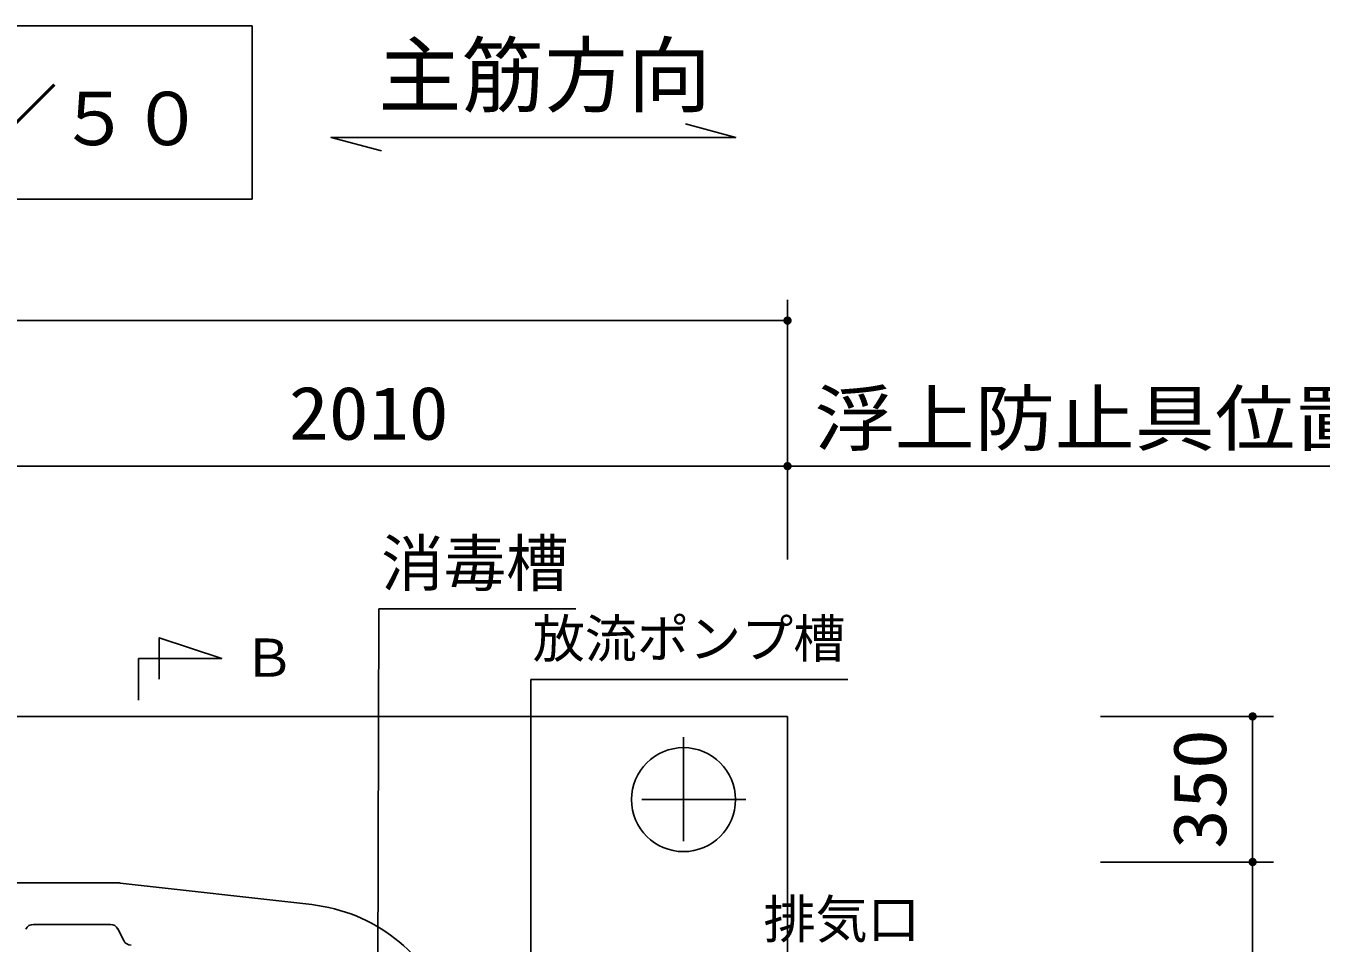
# Model space of a CAD drawing. Units: millimetres, scale not verified. Extents: x -14850 to 14850, y -10500 to 10500.
# Drawn here: x -6849 to -3736, y 2240 to 4445 of the extents above; entities that cross this region are included whole.
import ezdxf
from ezdxf.enums import TextEntityAlignment as Align

# ---------------------------------------------------------------- set-up
doc = ezdxf.new("R2010")
doc.units = ezdxf.units.MM
doc.header["$LTSCALE"] = 50
doc.linetypes.add('CHAIN1', pattern=[8, 5, -1, 1, -1])
for name, color, linetype, lineweight in [('0-0_製作', 5, 'Continuous', 25), ('0-1_空気管', 4, 'Continuous', 25), ('0-2_躯体', 3, 'Continuous', 25), ('0-3_機器', 3, 'Continuous', 25), ('0-4_水管', 3, 'Continuous', 25)]:
    doc.layers.add(name, color=color, linetype=linetype, lineweight=lineweight)
doc.styles.add('ＭＳ ゴシック', font='')
doc.styles.get('ＭＳ ゴシック').set_extended_font_data('MS Gothic')

msp = doc.modelspace()

# ---------------------------------------------------------------- linework, layer by layer
at = {"layer": '0-0_製作', "color": 2}
for p, q in [((-5018.42, 3786.76), (-5018.42, 3162.54)), ((-10318.42, 3736.76), (-5018.42, 3736.76)), ((-7028.42, 3386.76), (-5018.42, 3386.76)), ((-5018.42, 3386.76), (-3496.8, 3386.76)), ((-3850.52, 2784.92), (-4266.53, 2784.92)), ((-3900.52, 2784.92), (-3900.52, 2434.92)), ((-3850.52, 2434.92), (-4266.53, 2434.92)), ((-3900.52, 2434.92), (-3900.52, -65.08))]:
    msp.add_line(p, q, dxfattribs=at)
at = {"layer": '0-0_製作'}
for points in [[(-5020.91, 3746.45), (-5028.42, 3736.76), (-5028.4, 3737.39)], [(-5020.91, 3746.45), (-5018.42, 3736.76), (-5028.42, 3736.76)], [(-5018.42, 3736.76), (-5028.34, 3735.51), (-5028.42, 3736.76)], [(-5020.91, 3746.45), (-5028.4, 3737.39), (-5022.1, 3746.06)], [(-5022.1, 3746.06), (-5028.4, 3737.39), (-5028.25, 3738.64)], [(-5018.42, 3736.76), (-5028.11, 3734.27), (-5028.34, 3735.51)], [(-5022.1, 3746.06), (-5028.25, 3738.64), (-5023.24, 3745.52)], [(-5023.24, 3745.52), (-5028.25, 3738.64), (-5027.93, 3739.85)], [(-5018.42, 3736.76), (-5027.72, 3733.08), (-5028.11, 3734.27)], [(-5023.24, 3745.52), (-5027.93, 3739.85), (-5024.3, 3744.85)], [(-5024.3, 3744.85), (-5027.93, 3739.85), (-5027.47, 3741.02)], [(-5018.42, 3736.76), (-5027.19, 3731.94), (-5027.72, 3733.08)], [(-5024.3, 3744.85), (-5027.47, 3741.02), (-5025.27, 3744.05)], [(-5025.27, 3744.05), (-5027.47, 3741.02), (-5026.87, 3742.12)], [(-5018.42, 3736.76), (-5026.51, 3730.88), (-5027.19, 3731.94)], [(-5025.27, 3744.05), (-5026.87, 3742.12), (-5026.13, 3743.14)], [(-5018.42, 3736.76), (-5025.71, 3729.92), (-5026.51, 3730.88)], [(-5018.42, 3736.76), (-5024.8, 3729.06), (-5025.71, 3729.92)], [(-5018.42, 3736.76), (-5023.78, 3728.32), (-5024.8, 3729.06)], [(-5018.42, 3726.76), (-5023.78, 3728.32), (-5018.42, 3736.76)], [(-5019.68, 3746.68), (-5018.42, 3736.76), (-5020.91, 3746.45)], [(-5018.42, 3746.76), (-5018.42, 3736.76), (-5019.68, 3746.68)], [(-5017.8, 3746.74), (-5018.42, 3736.76), (-5018.42, 3746.76)], [(-5016.55, 3746.58), (-5018.42, 3736.76), (-5017.8, 3746.74)], [(-5015.33, 3746.27), (-5018.42, 3736.76), (-5016.55, 3746.58)], [(-5014.17, 3745.81), (-5018.42, 3736.76), (-5015.33, 3746.27)], [(-5013.07, 3745.21), (-5018.42, 3736.76), (-5014.17, 3745.81)], [(-5012.05, 3744.47), (-5018.42, 3736.76), (-5013.07, 3745.21)], [(-5012.05, 3744.47), (-5008.42, 3736.76), (-5018.42, 3736.76)], [(-5008.42, 3736.76), (-5018.42, 3726.76), (-5018.42, 3736.76)], [(-5008.42, 3736.76), (-5017.17, 3726.84), (-5018.42, 3726.76)], [(-5008.42, 3736.76), (-5015.94, 3727.08), (-5017.17, 3726.84)], [(-5008.42, 3736.76), (-5014.74, 3727.46), (-5015.94, 3727.08)], [(-5008.44, 3736.13), (-5014.74, 3727.46), (-5008.42, 3736.76)], [(-5008.6, 3734.89), (-5014.74, 3727.46), (-5008.44, 3736.13)], [(-5011.13, 3743.61), (-5008.42, 3736.76), (-5012.05, 3744.47)], [(-5010.33, 3742.64), (-5008.42, 3736.76), (-5011.13, 3743.61)], [(-5009.66, 3741.58), (-5008.42, 3736.76), (-5010.33, 3742.64)], [(-5009.13, 3740.44), (-5008.42, 3736.76), (-5009.66, 3741.58)], [(-5008.74, 3739.25), (-5008.42, 3736.76), (-5009.13, 3740.44)], [(-5008.5, 3738.02), (-5008.42, 3736.76), (-5008.74, 3739.25)], [(-5018.42, 3726.76), (-5022.68, 3727.71), (-5023.78, 3728.32)], [(-5018.42, 3726.76), (-5021.51, 3727.25), (-5022.68, 3727.71)], [(-5018.42, 3726.76), (-5020.3, 3726.94), (-5021.51, 3727.25)], [(-5018.42, 3726.76), (-5019.05, 3726.78), (-5020.3, 3726.94)], [(-5008.6, 3734.89), (-5013.61, 3728), (-5014.74, 3727.46)], [(-5008.91, 3733.67), (-5013.61, 3728), (-5008.6, 3734.89)], [(-5008.91, 3733.67), (-5012.55, 3728.67), (-5013.61, 3728)], [(-5009.38, 3732.5), (-5012.55, 3728.67), (-5008.91, 3733.67)], [(-5009.38, 3732.5), (-5011.58, 3729.47), (-5012.55, 3728.67)], [(-5009.98, 3731.4), (-5011.58, 3729.47), (-5009.38, 3732.5)], [(-5009.98, 3731.4), (-5010.72, 3730.39), (-5011.58, 3729.47)], [(-5022.1, 3396.06), (-5028.42, 3386.76), (-5028.4, 3387.39)], [(-5022.1, 3396.06), (-5018.42, 3386.76), (-5028.42, 3386.76)], [(-5022.1, 3396.06), (-5028.4, 3387.39), (-5023.24, 3395.52)], [(-5023.24, 3395.52), (-5028.4, 3387.39), (-5028.25, 3388.64)], [(-5023.24, 3395.52), (-5028.25, 3388.64), (-5024.3, 3394.85)], [(-5024.3, 3394.85), (-5028.25, 3388.64), (-5027.93, 3389.85)], [(-5024.3, 3394.85), (-5027.93, 3389.85), (-5025.27, 3394.05)], [(-5025.27, 3394.05), (-5027.93, 3389.85), (-5027.47, 3391.02)], [(-5025.27, 3394.05), (-5027.47, 3391.02), (-5026.13, 3393.14)], [(-5020.91, 3396.45), (-5018.42, 3386.76), (-5022.1, 3396.06)], [(-5019.68, 3396.68), (-5018.42, 3386.76), (-5020.91, 3396.45)], [(-5018.42, 3396.76), (-5018.42, 3386.76), (-5019.68, 3396.68)], [(-5017.8, 3396.74), (-5018.42, 3386.76), (-5018.42, 3396.76)], [(-5016.55, 3396.58), (-5018.42, 3386.76), (-5017.8, 3396.74)], [(-5015.33, 3396.27), (-5018.42, 3386.76), (-5016.55, 3396.58)], [(-5014.17, 3395.81), (-5018.42, 3386.76), (-5015.33, 3396.27)], [(-5013.07, 3395.21), (-5018.42, 3386.76), (-5014.17, 3395.81)], [(-5012.05, 3394.47), (-5018.42, 3386.76), (-5013.07, 3395.21)], [(-5012.05, 3394.47), (-5008.42, 3386.76), (-5018.42, 3386.76)], [(-5011.13, 3393.61), (-5008.42, 3386.76), (-5012.05, 3394.47)], [(-5010.33, 3392.64), (-5008.42, 3386.76), (-5011.13, 3393.61)], [(-5018.42, 3386.76), (-5028.34, 3385.51), (-5028.42, 3386.76)], [(-5018.42, 3386.76), (-5028.11, 3384.27), (-5028.34, 3385.51)], [(-5018.42, 3386.76), (-5027.72, 3383.08), (-5028.11, 3384.27)], [(-5018.42, 3386.76), (-5027.19, 3381.94), (-5027.72, 3383.08)], [(-5026.13, 3393.14), (-5027.47, 3391.02), (-5026.87, 3392.12)], [(-5018.42, 3386.76), (-5026.51, 3380.88), (-5027.19, 3381.94)], [(-5018.42, 3386.76), (-5025.71, 3379.92), (-5026.51, 3380.88)], [(-5018.42, 3386.76), (-5024.8, 3379.06), (-5025.71, 3379.92)], [(-5018.42, 3386.76), (-5023.78, 3378.32), (-5024.8, 3379.06)], [(-5018.42, 3376.76), (-5023.78, 3378.32), (-5018.42, 3386.76)], [(-5018.42, 3376.76), (-5022.68, 3377.71), (-5023.78, 3378.32)], [(-5018.42, 3376.76), (-5021.51, 3377.25), (-5022.68, 3377.71)], [(-5018.42, 3376.76), (-5020.3, 3376.94), (-5021.51, 3377.25)], [(-5018.42, 3376.76), (-5019.05, 3376.78), (-5020.3, 3376.94)], [(-5008.42, 3386.76), (-5018.42, 3376.76), (-5018.42, 3386.76)], [(-5008.42, 3386.76), (-5017.17, 3376.84), (-5018.42, 3376.76)], [(-5008.42, 3386.76), (-5015.94, 3377.08), (-5017.17, 3376.84)], [(-5008.42, 3386.76), (-5014.74, 3377.46), (-5015.94, 3377.08)], [(-5008.42, 3386.76), (-5013.61, 3378), (-5014.74, 3377.46)], [(-5008.44, 3386.13), (-5013.61, 3378), (-5008.42, 3386.76)], [(-5008.6, 3384.89), (-5013.61, 3378), (-5008.44, 3386.13)], [(-5008.6, 3384.89), (-5012.55, 3378.67), (-5013.61, 3378)], [(-5008.91, 3383.67), (-5012.55, 3378.67), (-5008.6, 3384.89)], [(-5008.91, 3383.67), (-5011.58, 3379.47), (-5012.55, 3378.67)], [(-5009.38, 3382.5), (-5011.58, 3379.47), (-5008.91, 3383.67)], [(-5009.38, 3382.5), (-5010.72, 3380.39), (-5011.58, 3379.47)], [(-5009.98, 3381.4), (-5010.72, 3380.39), (-5009.38, 3382.5)], [(-5009.66, 3391.58), (-5008.42, 3386.76), (-5010.33, 3392.64)], [(-5009.13, 3390.44), (-5008.42, 3386.76), (-5009.66, 3391.58)], [(-5008.74, 3389.25), (-5008.42, 3386.76), (-5009.13, 3390.44)], [(-5008.5, 3388.02), (-5008.42, 3386.76), (-5008.74, 3389.25)], [(-3903.01, 2794.61), (-3910.52, 2784.92), (-3904.2, 2794.22)], [(-3903.01, 2794.61), (-3900.52, 2784.92), (-3910.52, 2784.92)], [(-3904.2, 2794.22), (-3910.52, 2784.92), (-3910.5, 2785.55)], [(-3900.52, 2784.92), (-3910.44, 2783.67), (-3910.52, 2784.92)], [(-3904.2, 2794.22), (-3910.5, 2785.55), (-3905.34, 2793.69)], [(-3905.34, 2793.69), (-3910.5, 2785.55), (-3910.34, 2786.8)], [(-3900.52, 2784.92), (-3910.21, 2782.44), (-3910.44, 2783.67)], [(-3905.34, 2793.69), (-3910.34, 2786.8), (-3906.4, 2793.01)], [(-3906.4, 2793.01), (-3910.34, 2786.8), (-3910.03, 2788.01)], [(-3900.52, 2784.92), (-3909.82, 2781.24), (-3910.21, 2782.44)], [(-3906.4, 2793.01), (-3910.03, 2788.01), (-3907.37, 2792.21)], [(-3907.37, 2792.21), (-3910.03, 2788.01), (-3909.57, 2789.18)], [(-3900.52, 2784.92), (-3909.28, 2780.1), (-3909.82, 2781.24)], [(-3907.37, 2792.21), (-3909.57, 2789.18), (-3908.23, 2791.3)], [(-3908.23, 2791.3), (-3909.57, 2789.18), (-3908.96, 2790.28)], [(-3900.52, 2784.92), (-3908.61, 2779.04), (-3909.28, 2780.1)], [(-3900.52, 2784.92), (-3907.81, 2778.08), (-3908.61, 2779.04)], [(-3900.52, 2784.92), (-3906.9, 2777.22), (-3907.81, 2778.08)], [(-3900.52, 2784.92), (-3905.88, 2776.48), (-3906.9, 2777.22)], [(-3900.52, 2774.92), (-3905.88, 2776.48), (-3900.52, 2784.92)], [(-3900.52, 2774.92), (-3904.78, 2775.87), (-3905.88, 2776.48)], [(-3900.52, 2774.92), (-3903.61, 2775.41), (-3904.78, 2775.87)], [(-3900.52, 2774.92), (-3902.39, 2775.1), (-3903.61, 2775.41)], [(-3901.77, 2794.84), (-3900.52, 2784.92), (-3903.01, 2794.61)], [(-3900.52, 2774.92), (-3901.15, 2774.94), (-3902.39, 2775.1)], [(-3900.52, 2794.92), (-3900.52, 2784.92), (-3901.77, 2794.84)], [(-3899.89, 2794.9), (-3900.52, 2784.92), (-3900.52, 2794.92)], [(-3898.65, 2794.75), (-3900.52, 2784.92), (-3899.89, 2794.9)], [(-3897.43, 2794.43), (-3900.52, 2784.92), (-3898.65, 2794.75)], [(-3896.26, 2793.97), (-3900.52, 2784.92), (-3897.43, 2794.43)], [(-3895.16, 2793.37), (-3900.52, 2784.92), (-3896.26, 2793.97)], [(-3894.15, 2792.63), (-3900.52, 2784.92), (-3895.16, 2793.37)], [(-3894.15, 2792.63), (-3890.52, 2784.92), (-3900.52, 2784.92)], [(-3890.52, 2784.92), (-3900.52, 2774.92), (-3900.52, 2784.92)], [(-3890.52, 2784.92), (-3899.27, 2775), (-3900.52, 2774.92)], [(-3890.52, 2784.92), (-3898.03, 2775.24), (-3899.27, 2775)], [(-3890.52, 2784.92), (-3896.84, 2775.62), (-3898.03, 2775.24)], [(-3890.54, 2784.29), (-3896.84, 2775.62), (-3890.52, 2784.92)], [(-3890.54, 2784.29), (-3895.7, 2776.16), (-3896.84, 2775.62)], [(-3890.7, 2783.05), (-3895.7, 2776.16), (-3890.54, 2784.29)], [(-3890.7, 2783.05), (-3894.64, 2776.83), (-3895.7, 2776.16)], [(-3891.01, 2781.83), (-3894.64, 2776.83), (-3890.7, 2783.05)], [(-3891.01, 2781.83), (-3893.68, 2777.63), (-3894.64, 2776.83)], [(-3893.23, 2791.77), (-3890.52, 2784.92), (-3894.15, 2792.63)], [(-3891.47, 2780.66), (-3893.68, 2777.63), (-3891.01, 2781.83)], [(-3891.47, 2780.66), (-3892.82, 2778.55), (-3893.68, 2777.63)], [(-3892.43, 2790.8), (-3890.52, 2784.92), (-3893.23, 2791.77)], [(-3892.08, 2779.56), (-3892.82, 2778.55), (-3891.47, 2780.66)], [(-3891.76, 2789.74), (-3890.52, 2784.92), (-3892.43, 2790.8)], [(-3891.22, 2788.6), (-3890.52, 2784.92), (-3891.76, 2789.74)], [(-3890.84, 2787.41), (-3890.52, 2784.92), (-3891.22, 2788.6)], [(-3890.6, 2786.18), (-3890.52, 2784.92), (-3890.84, 2787.41)], [(-3904.2, 2444.22), (-3910.52, 2434.92), (-3905.34, 2443.69)], [(-3904.2, 2444.22), (-3900.52, 2434.92), (-3910.52, 2434.92)], [(-3905.34, 2443.69), (-3910.52, 2434.92), (-3910.5, 2435.55)], [(-3900.52, 2434.92), (-3910.44, 2433.67), (-3910.52, 2434.92)], [(-3905.34, 2443.69), (-3910.5, 2435.55), (-3906.4, 2443.01)], [(-3906.4, 2443.01), (-3910.5, 2435.55), (-3910.34, 2436.8)], [(-3900.52, 2434.92), (-3910.21, 2432.44), (-3910.44, 2433.67)], [(-3906.4, 2443.01), (-3910.34, 2436.8), (-3907.37, 2442.21)], [(-3907.37, 2442.21), (-3910.34, 2436.8), (-3910.03, 2438.01)], [(-3900.52, 2434.92), (-3909.82, 2431.24), (-3910.21, 2432.44)], [(-3907.37, 2442.21), (-3910.03, 2438.01), (-3908.23, 2441.3)], [(-3908.23, 2441.3), (-3910.03, 2438.01), (-3909.57, 2439.18)], [(-3900.52, 2434.92), (-3909.28, 2430.1), (-3909.82, 2431.24)], [(-3908.23, 2441.3), (-3909.57, 2439.18), (-3908.96, 2440.28)], [(-3900.52, 2434.92), (-3908.61, 2429.04), (-3909.28, 2430.1)], [(-3900.52, 2434.92), (-3907.81, 2428.08), (-3908.61, 2429.04)], [(-3900.52, 2434.92), (-3906.9, 2427.22), (-3907.81, 2428.08)], [(-3900.52, 2434.92), (-3905.88, 2426.48), (-3906.9, 2427.22)], [(-3900.52, 2434.92), (-3904.78, 2425.87), (-3905.88, 2426.48)], [(-3900.52, 2424.92), (-3904.78, 2425.87), (-3900.52, 2434.92)], [(-3903.01, 2444.61), (-3900.52, 2434.92), (-3904.2, 2444.22)], [(-3901.77, 2444.84), (-3900.52, 2434.92), (-3903.01, 2444.61)], [(-3900.52, 2444.92), (-3900.52, 2434.92), (-3901.77, 2444.84)], [(-3899.89, 2444.9), (-3900.52, 2434.92), (-3900.52, 2444.92)], [(-3898.65, 2444.74), (-3900.52, 2434.92), (-3899.89, 2444.9)], [(-3897.43, 2444.43), (-3900.52, 2434.92), (-3898.65, 2444.74)], [(-3896.26, 2443.97), (-3900.52, 2434.92), (-3897.43, 2444.43)], [(-3895.16, 2443.37), (-3900.52, 2434.92), (-3896.26, 2443.97)], [(-3895.16, 2443.37), (-3890.52, 2434.92), (-3900.52, 2434.92)], [(-3890.52, 2434.92), (-3900.52, 2424.92), (-3900.52, 2434.92)], [(-3890.52, 2434.92), (-3899.27, 2425), (-3900.52, 2424.92)], [(-3890.52, 2434.92), (-3898.03, 2425.24), (-3899.27, 2425)], [(-3890.52, 2434.92), (-3896.84, 2425.62), (-3898.03, 2425.24)], [(-3890.52, 2434.92), (-3895.7, 2426.16), (-3896.84, 2425.62)], [(-3890.54, 2434.29), (-3895.7, 2426.16), (-3890.52, 2434.92)], [(-3890.54, 2434.29), (-3894.64, 2426.83), (-3895.7, 2426.16)], [(-3894.15, 2442.63), (-3890.52, 2434.92), (-3895.16, 2443.37)], [(-3890.7, 2433.05), (-3894.64, 2426.83), (-3890.54, 2434.29)], [(-3890.7, 2433.05), (-3893.68, 2427.63), (-3894.64, 2426.83)], [(-3893.23, 2441.77), (-3890.52, 2434.92), (-3894.15, 2442.63)], [(-3891.01, 2431.83), (-3893.68, 2427.63), (-3890.7, 2433.05)], [(-3891.01, 2431.83), (-3892.82, 2428.55), (-3893.68, 2427.63)], [(-3892.43, 2440.8), (-3890.52, 2434.92), (-3893.23, 2441.77)], [(-3891.47, 2430.66), (-3892.82, 2428.55), (-3891.01, 2431.83)], [(-3891.47, 2430.66), (-3892.08, 2429.56), (-3892.82, 2428.55)], [(-3891.76, 2439.74), (-3890.52, 2434.92), (-3892.43, 2440.8)], [(-3891.22, 2438.6), (-3890.52, 2434.92), (-3891.76, 2439.74)], [(-3890.84, 2437.41), (-3890.52, 2434.92), (-3891.22, 2438.6)], [(-3890.6, 2436.18), (-3890.52, 2434.92), (-3890.84, 2437.41)], [(-3900.52, 2424.92), (-3903.61, 2425.41), (-3904.78, 2425.87)], [(-3900.52, 2424.92), (-3902.39, 2425.1), (-3903.61, 2425.41)], [(-3900.52, 2424.92), (-3901.15, 2424.94), (-3902.39, 2425.1)]]:
    msp.add_solid(points, dxfattribs=at)
at = {"layer": '0-1_空気管', "color": 3}
for p, q in [((-5635.68, 2873.56), (-4873.18, 2873.56)), ((-5635.68, 1493.3), (-5635.68, 2873.56))]:
    msp.add_line(p, q, dxfattribs=at)
at = {"layer": '0-2_躯体'}
for p, q in [((-6578.42, 2824.23), (-6578.42, 2924.23)), ((-6633.42, 2384.92), (-9620.07, 2384.92)), ((-6162.09, 2332.4), (-6622.22, 2384.29)), ((-6645.78, 2284.92), (-6831.06, 2284.92)), ((-6627.9, 2273.87), (-6613.95, 2245.98))]:
    msp.add_line(p, q, dxfattribs=at)
msp.add_lwpolyline([(-6578.42, 2924.23), (-6378.42, 2924.23), (-6528.42, 2974.23), (-6528.42, 2874.24)], dxfattribs=at)
for centre, radius, start, end in [((-6633.42, 2284.92), 100, 83.56573, 90), ((-6206.92, 1934.92), 400, 20.92482, 83.56573), ((-6831.06, 2264.92), 20, 90, 153.43494), ((-6645.78, 2264.92), 20, 26.56505, 90), ((-6596.06, 2254.92), 20, 206.56503, 270)]:
    msp.add_arc(centre, radius, start, end, dxfattribs=at)
at = {"layer": '0-3_機器'}
for p, q in [((-6004.6, 1443.83), (-6000.69, 3043.65)), ((-6000.69, 3043.65), (-5527.36, 3043.65))]:
    msp.add_line(p, q, dxfattribs=at)
at = {"layer": '0-3_機器', "color": 2}
for p, q in [((-10318.42, 2784.92), (-5018.42, 2784.92)), ((-5018.42, 2784.92), (-5018.42, -415.08))]:
    msp.add_line(p, q, dxfattribs=at)
at = {"layer": '0-3_機器', "color": 2, "linetype": 'CHAIN1'}
for p, q in [((-5268.42, 2734.92), (-5268.42, 2434.92)), ((-5118.42, 2584.92), (-5418.42, 2584.92))]:
    msp.add_line(p, q, dxfattribs=at)
at = {"layer": '0-3_機器', "color": 2}
msp.add_circle((-5268.42, 2584.92), 125, dxfattribs=at)
at = {"layer": '0-4_水管'}
for p, q in [((-9638.82, 4445.28), (-6305.49, 4445.28)), ((-6305.49, 4445.28), (-6305.49, 4028.62))]:
    msp.add_line(p, q, dxfattribs=at)
for points in [[(-9638.82, 4445.28), (-9638.82, 4028.62), (-6305.49, 4028.62)], [(-5994.61, 4144.72), (-6115.35, 4177.08), (-5142.81, 4177.08), (-5263.56, 4209.43)]]:
    msp.add_lwpolyline(points, dxfattribs=at)

# ---------------------------------------------------------------- texts
at = {"layer": '0-0_製作', "color": 4, "style": 'ＭＳ ゴシック', "width": 1.1}
for s, height, p in [('浮上防止具位置', 128.3, (-4953.72, 3398.84)), ('2010', 128.4, (-6217.17, 3411.76))]:
    msp.add_text(s, height=height, dxfattribs=at).set_placement(p, align=Align.BOTTOM_LEFT)
msp.add_text('350', height=128.4, rotation=90, dxfattribs=at).set_placement((-3925.52, 2466.17), align=Align.BOTTOM_LEFT)
at = {"layer": '0-1_空気管', "style": 'ＭＳ ゴシック'}
msp.add_text('\u3000放流ポンプ槽\u3000', height=91.79, dxfattribs=at).set_placement((-5755.93, 2898.8), align=Align.BOTTOM_LEFT)
at = {"layer": '0-2_躯体', "color": 4, "style": 'ＭＳ ゴシック'}
for s, p in [('Ｂ', (-6327.43, 2852.81)), ('\u3000排気口\u3000', (-5201.31, 2224.18))]:
    msp.add_text(s, height=91.79, dxfattribs=at).set_placement(p, align=Align.BOTTOM_LEFT)
at = {"layer": '0-3_機器', "color": 4, "style": 'ＭＳ ゴシック'}
msp.add_text('\u3000消毒槽\u3000', height=110, dxfattribs=at).set_placement((-6145.04, 3065.52), align=Align.BOTTOM_LEFT)
at = {"layer": '0-4_水管', "color": 4, "style": 'ＭＳ ゴシック'}
for s, height, p in [('主筋方向', 146.6, (-6002.11, 4209.46)), ('Ｓ＝１／５０', 128.4, (-7472.31, 4119.92))]:
    msp.add_text(s, height=height, dxfattribs=at).set_placement(p, align=Align.BOTTOM_LEFT)

doc.saveas('drawing.dxf')
